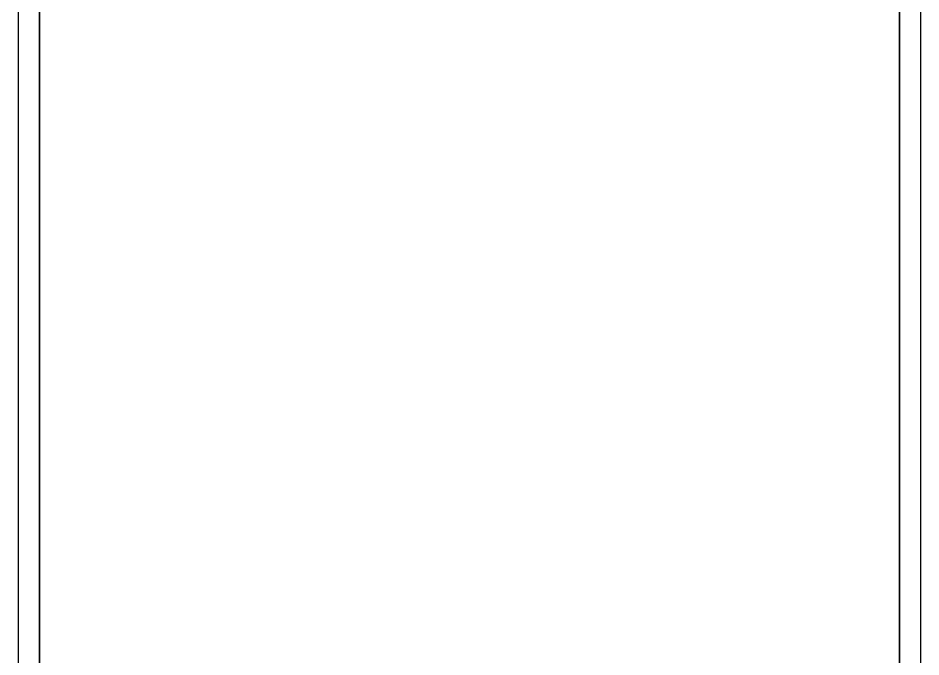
# Model space of a CAD drawing. Extents: x 0 to 420, y 0 to 1189.
# Drawn here: x 0 to 420, y 297.2 to 594.5 of the extents above; entities that cross this region are included whole.
import ezdxf

# ---------------------------------------------------------------- set-up
doc = ezdxf.new("R2010")
doc.units = 0
doc.header["$MEASUREMENT"] = 0
doc.layers.get('0').update_dxf_attribs({"linetype": 'CONTINUOUS'})

msp = doc.modelspace()

# ---------------------------------------------------------------- linework, layer by layer
for p, q in [((0, 1189), (0, 0)), ((420, 0), (420, 1189))]:
    msp.add_line(p, q)
at = {"const_width": 0.8}
msp.add_lwpolyline([(410, 10), (410, 1164), (10, 1164), (10, 10)], close=True, dxfattribs=at)

doc.saveas('drawing.dxf')
